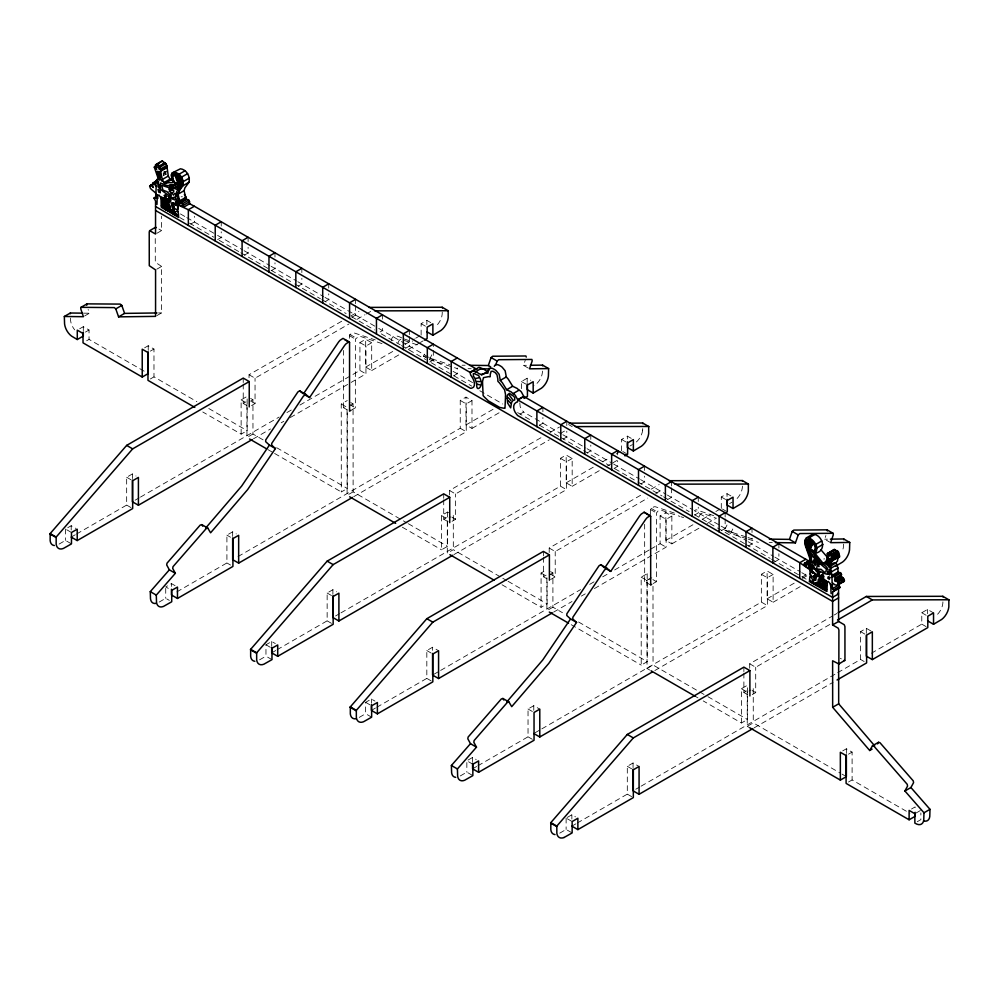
<?xml version="1.0" encoding="UTF-8"?>
<svg xmlns="http://www.w3.org/2000/svg" width="999" height="999" viewBox="0 0 999 999"><rect width="100%" height="100%" fill="white"/><g stroke="black" fill="none" stroke-linecap="round" stroke-linejoin="round"><path stroke-width="0.75" stroke-dasharray="5 3.75" d="M156.756 233.354L161.563 230.569L161.563 216.084M352.023 409.665L355.357 407.829L355.369 339.098L358.691 336.451A9.69 5.594 -60 0 1 360.015 336.376A8.754 5.057 -60 0 1 360.864 336.563L382.505 343.768M653.146 583.516L656.48 581.68L656.493 512.949L658.029 511.013L661.138 510.227L679.957 516.396M442.27 312.025L442.17 314.36A11.976 6.918 -60 0 1 434.99 326.96M642.744 428.596L642.669 430.119M742.407 486.138L742.332 487.662A11.976 6.918 -60 0 1 735.152 500.262M942.906 601.898L942.831 603.421A11.976 6.918 -60 0 1 935.651 616.008M542.469 371.091L542.382 372.615A11.601 6.693 -60 0 1 535.427 384.74L533.741 385.814M843.618 544.08L843.506 546.465A11.601 6.693 -60 0 1 841.707 552.285M824.138 558.341L824.05 559.378M163.599 175.774L163.411 173.314M528.346 368.119L523.538 365.347L525.249 360.264M830.669 542.669L824.662 539.198L825.898 535.501M349.35 338.286L349.887 334.415L354.008 332.904L375.274 339.885M650.474 514.797L650.474 509.478L653.808 506.83A9.69 5.594 -60 0 1 655.132 506.755A8.754 5.057 -60 0 1 655.968 506.943L676.398 513.736M425.874 357.542L423.464 356.156L425.886 351.173M429.632 359.315L432.48 353.434M746.69 538.648L730.606 533.478L724.587 530.007L727.01 525.024M730.606 533.478L733.603 527.285M391.221 340.821C391.933 333.629 398.476 335.876 402.672 338.461M397.939 342.894L399.25 340.272L400.836 339.348M699.063 516.745L700.374 514.123L701.96 513.199L715.284 517.632M347.153 409.79L343.544 407.717L347.315 405.457M650.674 585.039L644.667 581.568L649.475 578.746M164.161 172.515L166.571 171.129M163.099 173.202L165.509 171.816A16.971 9.79 60 0 0 166.134 172.115M163.274 174.276L165.722 172.74M163.474 175.637L165.884 174.251M190.759 224.063L194.368 221.99L194.368 216.271M156.781 269.206L161.588 266.433L161.588 312.899L156.781 315.672M84.603 315.996L89.41 313.224L88.162 309.528M217.632 239.585L221.241 237.5L221.241 231.78M79.695 328.758L83.304 326.685L89.036 329.995L89.048 339.385L145.617 372.04M85.427 332.08L89.036 329.995M86.638 340.771L89.048 339.385M244.505 255.095L248.114 253.009L248.114 247.29M271.378 270.604L274.987 268.531L274.987 262.812M144.618 347.814L148.227 345.729L153.971 349.051L153.983 376.873L196.84 401.623M150.362 351.124L153.971 349.051M298.251 286.126L301.86 284.041L301.86 278.321M150.374 378.958L153.983 376.873M325.125 301.636L328.733 299.563L328.733 293.843M249.038 377.722L249.038 374.737L342.882 320.554M350.924 315.909L358.978 311.276M351.998 317.158L355.607 315.072L355.594 305.07M249.038 374.737L255.045 378.209L348.901 324.026M356.943 319.38L364.985 314.747M366.321 313.973L371.69 310.876M241.146 434.14L241.121 399.875L247.14 396.403L247.165 430.669L241.146 434.14L202.785 411.988M243.232 384.066L243.232 403.446L249.038 400.087M250.549 401.136L252.947 399.75L252.972 434.028L263.499 440.097M76.611 533.978L126.661 505.082L126.661 477.26L132.392 473.951L136.001 476.024M299.937 405.045L359.927 370.404L359.927 342.582L365.671 339.26L371.69 342.732L371.69 370.554L365.671 367.083L365.671 339.26M251.561 405.569L255.045 403.559L255.045 378.209M380.07 331.98L382.48 330.594L382.48 324.875M359.927 342.582L365.946 346.054L371.69 342.732M67.757 527.709L71.204 525.711L76.011 528.496M421.128 335.077L421.128 323.688L426.86 320.379L432.879 323.851M59.078 544.093L65.459 540.409L71.478 543.881M71.204 537.1L75.262 534.752M135.09 500.212L139.123 497.877M140.472 497.102L279.108 417.07M286.913 412.562L292.12 409.553M365.671 367.083L394.268 350.574M404.92 344.43L414.373 338.973M415.721 338.186L419.767 335.851M252.972 434.028L246.953 437.487L246.928 403.221L241.121 399.875M405.744 348.189L409.353 346.104L409.34 336.089M253.446 438.823L270.517 428.971M281.206 422.789L283.816 421.291M290.322 417.532L349.787 383.204M351.136 382.417L365.946 373.876L365.946 346.054M371.69 370.554L398.963 354.807M408.229 349.463L419.031 343.219M420.379 342.445L423.077 340.884M347.265 412.887L347.315 488.486L341.296 491.958L341.246 404.008L347.252 400.549M350.661 405.282L353.059 403.896L353.122 491.845L407.043 522.976M429.732 362.038L433.341 359.952L433.329 344.218M453.621 375.824L457.23 373.751L457.23 368.032M176.835 591.883L226.91 562.961L226.91 535.139L232.655 531.83L236.263 533.916M238.024 556.555L460.239 428.259L460.239 400.437L465.984 397.115L471.99 400.587L471.99 428.409L465.984 424.937L465.984 397.115M460.239 400.437L466.246 403.908L471.99 400.587M175.075 585.676L171.466 583.591L165.722 586.913L169.331 588.998M521.428 388.661L521.428 381.543L527.172 378.234L530.781 380.319M159.153 602.085L165.722 598.289L169.331 600.374M465.984 424.937L494.717 408.354M353.122 491.845L347.103 495.317L347.053 407.367L341.246 404.008M353.721 496.69L466.246 431.73L466.246 403.908M471.99 428.409L500.724 411.825M520.017 414.123L523.626 412.038L561.538 433.966M539.298 425.287L542.907 423.214L542.907 417.495M449.525 494.967L449.525 490.497L543.381 436.313M550.074 432.442L559.465 427.023M449.525 490.497L455.544 493.968L549.388 439.785M560.114 433.591L565.471 430.494M563.186 439.085L566.795 437L566.795 431.281M447.49 512.075L447.515 546.341L441.496 549.812L441.471 515.534L447.49 512.075L450.974 514.085M443.718 499.812L443.718 519.205L449.525 515.846M441.471 515.534L447.277 518.893L450.886 516.808M277.098 649.725L327.148 620.841L327.148 593.019L332.892 589.697L336.501 591.783M340.971 612.862L560.427 486.151L560.427 458.329L566.171 455.02L572.177 458.491L572.177 486.313L566.171 482.842L566.171 455.02M452.06 521.328L455.544 519.318L455.544 493.968M560.427 458.329L566.433 461.8L572.177 458.491M587.175 452.934L590.784 450.849L590.784 445.129M271.965 659.64L265.959 656.168L265.959 644.78L271.703 641.47L275.312 643.556M621.615 450.824L621.615 439.448L627.36 436.126L633.366 439.597M259.565 659.852L265.959 656.168M271.703 652.846L275.749 650.511M335.589 615.971L339.623 613.636M566.171 482.842L594.755 466.333M602.709 461.75L609.465 457.842M616.208 453.946L620.267 451.61M629.919 446.041L632.467 444.555M500.187 576.748L453.321 549.7L447.302 553.159L447.277 518.893M453.933 554.582L566.433 489.622L566.433 461.8M572.177 486.313L600.774 469.805M607.367 465.996L611.413 463.661M612.774 462.874L616.82 460.539M614.048 468.456L617.657 466.371L617.657 460.651M640.921 483.966L644.53 481.88L644.53 476.161M549.2 552.509L549.2 548.039L641.708 494.63M651.098 489.21L659.14 484.565M549.2 548.039L555.219 551.51L647.714 498.101M655.769 493.456L662.462 489.585M667.794 499.475L671.403 497.402L671.403 487.387M547.102 582.042L547.115 603.846L541.096 607.317L541.071 573.039L547.09 569.58M543.394 557.355L543.394 576.748L549.2 573.389M550.486 574.313L552.897 572.927L552.922 607.192L562.474 612.712M376.773 707.28L426.823 678.383L426.823 650.561L432.567 647.24L438.573 650.711M650.674 549.138L660.102 543.706L660.102 515.884L665.846 512.562L671.852 516.033L671.852 543.856L665.846 540.384L665.846 512.562M550.561 579.545L555.219 576.86L555.219 551.51M660.102 515.884L666.108 519.343L671.852 516.033M371.64 717.182L365.634 713.711L365.634 702.334L371.378 699.013L374.975 701.098M721.29 508.366L721.29 496.99L727.035 493.681L733.041 497.152M694.667 514.997L698.276 512.912L698.276 507.192M359.24 717.394L365.634 713.711M371.378 710.389L375.424 708.054M433.916 674.288L439.298 671.178M440.646 670.404L580.569 589.61M589.685 584.353L594.892 581.343M602.709 576.835L609.34 573.001M614.647 569.942L649.325 549.912M665.846 540.384L694.43 523.876M702.372 519.293L710.476 514.61M715.883 511.488L719.942 509.153M729.582 503.583L732.142 502.11M552.922 607.192L546.903 610.664L546.878 576.398L541.071 573.039M553.608 612.125L572.015 601.498M581.368 596.091L585.277 593.843M594.393 588.573L666.108 547.165L666.108 519.343M671.852 543.856L700.449 527.347M707.042 523.538L716.495 518.081M721.54 530.506L725.149 528.434L725.149 518.419M647.19 573.713L647.24 661.65L641.221 665.122L641.171 577.172L647.19 573.713L649.512 575.049M641.171 577.172L646.977 580.531L651.785 577.759M748.413 546.028L752.022 543.943L752.022 538.224M774.088 562.237L778.895 559.452L778.895 553.733M477.959 765.734L528.034 736.812L528.034 708.99L533.778 705.681L539.785 709.153M541.833 728.858L761.363 602.11L761.363 574.288L767.107 570.966L773.114 574.437L773.114 602.26L767.107 598.788L767.107 570.966M761.363 574.288L767.369 577.759L773.114 574.437M467.994 760.102L472.589 757.454L476.198 759.527M802.16 577.06L805.768 574.974L805.768 570.679M460.277 775.936L466.845 772.14L472.852 775.611M472.589 768.83L476.61 766.508M535.114 732.729L540.484 729.632M767.107 598.788L795.841 582.205M802.422 578.396L807.791 575.299M646.977 580.531L647.027 668.481L653.046 665.009L706.605 695.928M654.845 670.541L767.369 605.581L767.369 577.759M773.114 602.26L801.847 585.676M749.7 668.269L749.7 663.798L832.816 615.809M834.153 615.034L836.837 613.486M749.7 663.798L755.706 667.27L830.781 623.913M741.445 722.989L741.42 688.711L747.439 685.252L747.464 719.517L741.445 722.989L703.221 700.923M743.88 673.114L743.88 692.494L749.7 689.148M741.42 688.711L747.227 692.07L750.836 689.984M577.272 823.026L627.31 794.13L627.31 766.308L633.054 762.999L639.073 766.47M837.699 672.664L860.589 659.452L860.589 631.63L866.333 628.321L872.339 631.78M752.222 694.63L755.706 692.619L755.706 667.27M567.27 817.419L571.865 814.772L575.474 816.845M871.328 653.259L921.777 624.125L921.777 612.749L927.522 609.427L933.541 612.899M559.74 833.154L566.121 829.457L572.14 832.929M571.865 826.148L575.923 823.813M635.751 789.26L639.785 786.937M641.133 786.151L836.363 673.438M747.227 692.07L747.252 726.335L753.271 722.864L840.708 773.351M754.108 727.871L833.091 682.28M842.744 750.873L846.353 748.788L852.097 752.11L852.11 779.932L909.914 813.298M848.488 754.183L852.097 752.11M848.501 782.017L852.11 779.932M911.513 809.015L915.121 806.93L915.134 810.951M916.058 813.024L920.866 810.251M917.257 821.715L920.866 819.63L920.866 812.924M182.392 196.741L181.144 196.778M158.504 312.937L161.588 312.899M523.538 365.347L526.361 365.309M824.662 539.198L827.484 539.16M83.666 313.162L89.41 313.224M462.062 365.209L465.147 365.247M468.069 368.681L471.166 368.718M769.193 542.532L772.289 542.569M165.459 171.816L165.509 171.816A3.059 1.761 60 0 1 165.122 171.865L164.298 171.766A4.795 2.76 60 0 0 163.948 171.84L163.948 171.84A9.253 5.332 60 0 1 163.973 171.528L166.009 171.591M166.171 173.302L165.11 173.139A21.354 12.325 60 0 0 164.286 173.177A6.131 3.534 60 0 1 164.573 172.815L165.984 172.802M166.134 174.525L164.897 174.301L166.071 174.138M423.464 356.156L449.787 364.61M429.483 359.628L457.267 368.544M724.587 530.007L746.528 537.05M747.989 537.524L752.384 538.923M748.151 539.11L758.391 542.395M681.181 516.808L683.628 517.619M404.046 338.923L412.525 341.783M404.245 340.434L418.544 345.254M713.648 515.634L696.116 509.74L694.367 510.651L719.779 525.324M421.128 323.688L425.936 326.473M521.428 381.543L526.236 384.328M621.615 439.448L627.622 442.919M721.29 496.99L727.297 500.462M921.777 612.749L927.796 616.221M622.814 451.523L626.423 453.608M722.489 509.065L726.098 511.151M921.777 624.125L927.796 627.597M568.568 424.538L572.177 426.623M180.432 213.936L185.502 216.87M186.763 217.595L216.358 234.678M217.582 235.389L242.745 249.912M244.081 250.687L269.83 265.559M271.129 266.296L296.491 280.944M297.827 281.718L323.713 296.666M324.975 297.39L377.472 327.697M378.721 328.421L428.184 356.98M429.47 357.717L451.76 370.579M453.071 371.341L474.288 383.591M562.849 434.727L585.889 448.027M587.112 448.726L612.287 463.261M613.636 464.048L639.285 478.858M640.596 479.607L666.033 494.293M667.369 495.067L692.994 509.865M721.116 526.098L746.977 541.021M748.239 541.758L773.526 556.356M774.862 557.13L800.436 571.89M801.772 572.664L808.303 576.435M180.007 217.67L184.066 220.017M189.46 223.127L213.774 237.163M219.181 240.284L239.435 251.985M240.784 252.759L293.456 283.167M294.805 283.941L320.454 298.763M321.815 299.538L346.116 313.574M351.523 316.695L374.475 329.945M381.231 333.841L400.137 344.767M401.486 345.542L425.799 359.578M431.193 362.699L471.715 386.089M479.82 390.759L502.772 404.021M517.632 412.599L532.479 421.166M539.235 425.075L559.49 436.763M560.839 437.55L609.465 465.609M614.86 468.731L636.475 481.206M637.824 481.993L662.125 496.016M663.473 496.803L689.135 511.613M694.542 514.735L716.146 527.21M717.494 527.984L744.505 543.581M745.853 544.368L770.167 558.391M771.515 559.178L806.63 579.445M349.887 334.415L355.894 337.887M651.011 508.266L657.017 511.738M349.35 335.627L355.369 339.098M650.474 509.478L656.493 512.949M860.589 631.63L866.608 635.102M158.903 229.033L161.563 230.569M359.927 370.404L365.946 373.876M460.239 428.259L466.246 431.73M560.427 486.151L566.433 489.622M660.102 543.706L666.108 547.165M761.363 602.11L767.369 605.581M860.589 659.452L864.197 661.538M161.588 266.433L155.295 262.225L155.245 235.976M840.346 658.304L841.345 658.89M350.736 402.56L353.059 403.896M349.35 404.358L355.357 407.829M652.871 579.607L656.48 581.68M250.624 398.414L252.947 399.75M550.574 571.59L552.897 572.927M251.448 401.473L255.045 403.559M451.935 517.232L455.544 519.318M550.399 574.088L555.219 576.86M752.097 690.534L755.706 692.619M243.232 403.446L246.828 405.532M443.718 519.205L448.526 521.977M543.394 576.748L547.002 578.833M743.88 692.494L747.489 694.58M208.791 408.516L247.165 430.669M276.661 447.702L347.315 488.486M408.379 523.751L447.515 546.341M502.809 578.271L506.743 580.544M508.066 581.306L547.115 603.846M578.571 622.002L647.24 661.65M707.929 696.69L747.464 719.517M842.045 774.125L844.692 775.649M268.007 449.65L273.276 452.684M274.588 453.446L341.296 491.958M402.372 527.222L441.496 549.812M502.047 584.765L541.096 607.317M571.216 624.7L641.221 665.122M647.027 668.481L649.712 670.029M695.316 696.353L697.951 697.876M747.252 726.335L749.887 727.859M126.661 477.26L132.667 480.731M226.91 535.139L230.519 537.225M327.148 593.019L333.154 596.49M426.823 650.561L432.829 654.033M528.034 708.99L534.04 712.462M627.31 766.308L633.329 769.779M126.661 505.082L132.667 508.553M226.91 562.961L230.519 565.047M327.148 620.841L333.154 624.313M426.823 678.383L432.829 681.855M528.034 736.812L534.04 740.284M627.31 794.13L633.329 797.602M66.671 529.72L71.478 532.504M265.959 644.78L271.965 648.251M365.634 702.334L371.64 705.794M472.852 764.235L466.845 760.763L466.845 772.14M567.32 818.78L572.14 821.553M70.467 318.119L70.579 320.517A11.601 6.693 60 0 0 74.675 329.845M519.78 402.909L520.204 406.818L522.427 410.527A28.484 16.434 60 0 0 523.626 412.038M644.667 581.568L644.655 524.3M343.544 407.717L343.531 350.449M846.353 748.788L846.365 753.433M778.883 543.731L778.895 548.014M753.246 688.598L753.271 722.864M752.01 528.221L752.022 532.504M725.137 512.699L725.149 516.995M698.264 497.19L698.276 501.473M671.39 481.668L671.403 485.964M652.996 586.313L653.046 665.009M644.53 466.158L644.53 470.442M617.657 450.636L617.657 454.932M590.784 435.127L590.784 439.41M566.795 421.278L566.795 425.562M542.894 407.48L542.894 411.775M453.296 515.422L453.321 549.7M409.34 330.369L409.34 334.665M382.467 314.86L382.467 319.156M355.594 299.35L355.594 303.634M328.721 283.828L328.721 288.124M301.848 268.319L301.848 272.602M274.975 252.797L274.975 257.093M248.102 237.287L248.114 241.571M221.229 221.766L221.241 226.061M148.227 345.729L148.239 350.374M83.304 326.685L83.304 330.706M927.522 609.427L927.522 613.698M866.333 628.321L866.333 635.489M743.88 667.145L743.88 671.615M727.035 493.681L727.035 496.515M633.054 762.999L633.054 767.632M627.36 436.126L627.36 438.973M571.865 814.772L571.865 819.03M566.121 818.081L566.121 829.457M543.394 551.398L543.394 555.869M533.778 705.681L533.778 710.314M527.172 378.234L527.172 382.505M472.589 757.454L472.589 761.713M443.718 493.843L443.718 498.326M432.567 647.24L432.567 650.337M426.86 320.379L426.86 324.65M371.378 699.013L371.378 703.284M332.892 589.697L332.892 594.33M271.703 641.47L271.703 645.741M243.232 378.097L243.232 382.567M232.655 531.83L232.655 536.463M171.466 583.591L171.466 586.438M165.722 588.336L165.722 598.289M132.392 473.951L132.392 478.583M71.204 525.711L71.204 529.982M65.459 529.033L65.459 540.409M642.657 430.119A11.976 6.918 -60 0 1 635.476 442.719"/><path stroke-width="1.5" d="M181.568 206.381L183.142 206.044M812.075 550.349L811.613 549.925L818.006 558.728A6.956 4.021 60 0 0 819.342 561.176L819.892 561.9A7.817 4.508 60 0 0 821.69 563.661C826.098 565.259 829.919 569.717 827.284 574.25C823.251 573.663 820.516 571.003 816.857 570.029M155.245 228.371L155.407 227.385L156.368 227.572M806.53 567.207L812.162 569.08L812.187 570.566A7.418 4.271 60 0 1 811.762 570.879L811.45 571.141A8.591 4.958 60 0 0 810.988 570.466L799.749 562.712L517.832 399.95L515.422 395.567A3.721 2.148 60 0 0 513.986 394.155L512.312 393.082A63.924 36.876 60 0 0 511.288 391.983L506.655 389.722L502.272 382.642A80.082 46.204 60 0 0 500.337 380.494L499.125 374.25L496.116 370.641A15.897 9.178 60 0 0 494.193 369.305L493.868 369.118A15.897 9.178 60 0 0 491.945 368.231L488.948 368.369L487.812 373.226A80.082 46.204 60 0 0 485.814 373.139C481.655 374.413 480.594 375.312 476.798 372.078A63.924 36.876 60 0 0 475.774 371.978L474.1 371.141A3.721 2.148 60 0 0 472.664 370.879L470.254 372.49L188.349 209.728L177.11 204.495A8.591 4.958 60 0 0 176.648 204.645L176.336 204.021A7.418 4.271 60 0 1 175.899 203.209L175.574 201.673L181.543 206.256M809.178 561.238L523.851 396.478L521.441 392.095A3.721 2.148 60 0 0 520.004 390.696L518.331 389.61A63.924 36.876 60 0 0 517.295 388.511L512.674 386.251L508.279 379.17A80.082 46.204 60 0 0 506.343 377.023L505.144 370.779L502.135 367.17A15.897 9.178 60 0 0 500.212 365.846L499.887 365.646A15.897 9.178 60 0 0 497.964 364.772L495.529 364.51L494.28 366.296M157.967 185.352L157.979 185.564A6.581 3.796 60 0 0 158.129 186.838C161.838 191.209 166.92 193.856 171.216 197.265M158.891 163.886L154.296 167.145L158.092 178.222L155.931 181.006L155.832 186.126C150.762 177.847 155.032 188.349 150.849 185.427C146.478 189.46 160.402 192.195 155.732 198.089L154.046 198.114L155.557 201.024L155.544 234.041L149.9 230.794L149.226 231.843L149.276 265.684L155.569 269.905L155.569 316.371L118.581 316.858L115.784 308.891L114.348 307.605L81.044 307.33L80.732 308.741L83.392 316.695L64.336 316.483L64.573 323.976A11.601 6.693 60 0 0 71.528 336.101L77.285 339.535L83.304 336.064L83.304 332.043M442.37 307.967L442.182 307.255L368.781 307.392M374.8 310.864L448.189 310.726L448.176 317.832A11.976 6.918 -60 0 1 440.996 330.432L432.879 335.227L426.86 331.755M642.856 423.713L642.669 423.002L569.28 423.151M575.287 426.623L648.676 426.473L648.676 433.591A11.976 6.918 -60 0 1 641.495 446.191L633.366 450.986L627.36 447.515L627.36 441.82M742.532 481.268L742.344 480.556L668.943 480.694M674.962 484.165L748.351 484.028L748.351 491.133A11.976 6.918 -60 0 1 741.171 503.733L733.041 508.528L727.035 505.057L727.035 499.363M836.987 557.842C827.609 560.988 831.18 569.73 832.242 576.648L839.809 572.514L841.52 574.525L841.096 576.023L835.077 579.495L837.587 582.03L838.486 584.053L837.936 585.089L835.064 584.927L832.529 583.029L832.367 588.736L834.053 590.709L832.642 591.87L832.592 624.924L838.236 628.196L838.91 630.032L838.86 663.96L832.617 660.789L832.666 707.292L869.692 750.499L872.09 749.113M832.642 591.87L839.747 587.849L838.411 584.028M943.019 597.015L942.831 596.303L866.333 596.453L838.173 612.712M837.487 620.042L872.339 599.924L948.85 599.775L948.838 606.88A11.976 6.918 -60 0 1 941.657 619.48L933.541 624.275L927.522 620.816M176.036 204.52A3.147 1.823 60 0 1 176.024 204.87L173.614 202.785A1.798 1.036 60 0 0 172.914 203.222L173.963 207.367A6.231 3.596 60 0 1 174.163 208.679L174.151 209.503A5.757 3.322 60 0 0 174.151 210.352L174.488 211.576A10.152 5.857 60 0 0 174.75 212.038L176.998 211.176A13.324 7.68 60 0 1 177.785 211.588M837.936 585.089L844.355 581.143L843.606 578.558L841.096 576.023M832.866 576.71L834.914 576.411L835.077 579.495M161.201 206.868L161.014 197.814L158.941 194.992L157.904 195.305L157.642 198.302M542.644 365.884L542.607 365.122L530.407 365.259M843.768 539.735L843.73 538.973L830.406 539.135M189.011 182.23L183.004 185.702L178.858 191.346L178.059 194.156L179.982 202.385L182.755 203.609L183.729 207.118L189.798 203.646L188.774 200.137L185.989 198.913L184.078 190.684L184.877 187.874L189.011 182.23C190.434 176.511 186.526 169.493 180.432 168.794L172.265 172.877L171.116 175.05C174.213 187.1 173.002 180.644 165.996 183.379L164.036 182.592L162.275 179.52L159.902 167.108L156.593 164.41L155.282 165.971M172.015 179.907L170.042 179.133L168.294 176.049L166.796 165.447L165.247 162.949L161.788 161.039L155.394 164.872M178.434 204.795L178.159 206.631A29.183 16.833 60 0 0 177.922 207.355L177.897 207.48A15.734 9.078 60 0 1 178.072 208.741L177.785 210.964A51.261 29.57 60 0 1 178.134 212.487L178.272 213.137A8.154 4.708 60 0 1 178.484 214.773L178.509 215.397A53.147 30.657 60 0 1 178.546 216.808L178.546 216.808A12.338 7.118 60 0 1 178.047 216.646L161.501 207.417M811.463 542.045L810.526 543.131M813.261 572.09L813.136 573.214A4.745 2.735 60 0 1 812.799 573.064L812.062 572.09A3.147 1.823 60 0 1 812.05 571.715M838.885 573.239L838.261 573.189C837.674 568.256 837.786 557.092 829.982 566.133M822.452 589.073L823.001 588.224A1.711 0.987 60 0 1 823.401 588.324L823.501 588.374A10.04 5.794 60 0 0 823.775 588.561L824.65 589.472M170.692 187.125C170.804 188.299 176.973 191.221 171.89 193.032L173.601 195.18C175.974 189.298 177.947 199.738 175.637 195.529C178.147 196.953 175.15 196.678 172.54 197.814A8.142 4.695 60 0 1 171.728 197.54L172.128 198.052A10.652 6.144 60 0 0 174.226 199.763L179.658 200.886A2.86 1.648 60 0 0 179.658 200.262C178.184 195.941 177.41 201.436 174.488 197.602M170.13 190.272L169.156 191.533L170.667 191.658L171.241 195.742L166.983 191.683L162.887 190.072L161.738 185.327L168.556 187.562L171.029 185.727L175.275 187.487L175.724 186.051M183.004 185.702C184.415 179.982 180.507 172.964 174.413 172.253L172.265 172.877M815.122 573.676C815.933 577.946 814.597 583.828 809.877 580.332M156.693 168.968L156.556 169.543A1.424 0.824 60 0 1 155.682 168.282C157.542 164.223 160.165 170.841 159.428 169.293M177.635 176.935L177.585 176.835A1.748 1.011 60 0 1 177.435 176.386C178.022 173.102 181.893 179.595 181.319 180.782A13.511 7.792 60 0 1 181.531 184.328L176.686 191.708L176.536 195.192M832.179 560.614L839.472 557.005L838.298 551.61L834.177 549.45L827.284 553.721C826.935 556.83 827.284 563.673 823.101 563.324L814.959 553.296C819.792 548.151 814.385 540.147 808.953 537.862L806.443 537.837L804.732 540.334L805.069 544.842L810.014 559.003L808.004 563.174L808.104 565.022L805.331 563.049L804.395 563.448L804.357 565.434M833.178 551.623L834.177 549.45M526.261 357.08L525.886 355.981L492.707 356.231L491.108 357.567L488.311 365.522L469.78 365.297M827.384 530.931L827.01 529.832L793.83 530.082L792.232 531.418L789.435 539.373L769.355 539.135M811.812 543.631L810.676 544.093M812.637 551.785L819.093 562.862L826.335 569.03L825.986 571.952L824.237 572.065L821.091 569.33L817.407 569.093L816.72 568.044L817.407 564.872L818.93 566.683L817.944 564.285M829.932 577.522L829.37 579.208A4.845 2.797 60 0 1 829.033 579.183A4.096 2.36 60 0 0 828.758 578.696L827.796 578.221A9.59 5.532 60 0 1 827.934 577.797C828.333 575.936 828.233 577.072 829.732 577.235M158.966 177.76C159.84 176.648 161.913 179.108 158.816 177.822M178.222 215.659L173.601 211.413L172.977 202.934M806.543 567.095L804.994 565.072M823.7 580.506L822.964 579.657M163.873 200.549L164.997 200.624M806.443 537.837L812.462 534.378L814.972 534.39C823.738 537.4 826.348 551.598 814.959 553.296M810.251 561.201L810.401 559.977L804.395 563.448M812.924 542.882L811.388 543.106M831.368 558.491L830.956 557.991L831.505 559.215A1.424 0.824 60 0 0 832.379 558.978L830.906 555.719L828.658 554.682L829.108 556.343L828.633 555.656M175.137 174.65L175.799 177.198A1.823 1.049 60 0 0 176.124 177.51M818.668 573.214L820.017 572.415A3.459 1.998 60 0 1 819.617 572.352A1.798 1.036 60 0 1 819.292 572.202L817.644 572.102L817.394 572.889A3.484 2.01 60 0 0 817.382 573.538L817.519 575.574L819.555 576.635A2.46 1.424 60 0 0 819.804 575.998C817.382 571.316 818.506 577.434 818.618 575.187M158.978 185.552L158.604 186.95A7.468 4.308 60 0 0 158.779 187.587M820.167 587.25L820.529 586.85A2.235 1.286 60 0 1 821.028 586.875L822.327 588.274M169.48 200.399C169.281 202.71 171.179 198.339 168.294 199.85A2.46 1.424 60 0 0 168.544 200.774C172.627 205.594 170.067 195.117 167.495 199.563A1.936 1.111 60 0 0 167.67 200.674L168.856 202.223M351.074 410.252L349.55 411.188L349.55 342.457L349.013 341.858L346.216 343.656A9.69 5.594 -60 0 0 344.892 345.105A8.754 5.057 -60 0 0 344.056 346.266L309.578 397.552L305.657 394.305L303.359 396.216L271.753 443.381L271.666 445.117L275.437 448.563L247.652 489.572L210.589 532.804L207.792 528.084L201.773 524.612L200.175 525.124L167.008 563.186L166.696 564.947L169.355 569.83L150.275 591.633L150.499 598.863A11.601 6.693 -60 0 0 155.969 603.408M207.792 528.084L206.194 528.596L173.014 566.658L172.702 568.419L175.362 573.301L156.294 595.104L156.518 602.335A11.601 6.693 -60 0 0 163.474 606.43L171.728 601.76L171.728 590.384L177.472 587.062L177.472 598.451L171.466 594.979L171.466 589.285M651.673 584.427L650.674 585.039L650.674 516.308L650.137 515.709L647.34 517.507A9.69 5.594 -60 0 0 646.016 518.956A8.754 5.057 -60 0 0 645.179 520.117L610.701 571.403L606.78 568.156L604.482 570.067L572.877 617.232L572.789 618.968L576.56 622.414L548.776 663.423L511.713 706.655L508.916 701.935L502.897 698.463L501.298 698.975L468.119 737.037L467.819 738.798L470.479 743.681L451.398 765.484L451.623 772.714A11.601 6.693 -60 0 0 455.719 777.334M508.916 701.935L507.317 702.447L474.138 740.509L473.826 742.269L476.486 747.152L457.417 768.955L457.642 776.186A11.601 6.693 -60 0 0 464.597 780.281L472.852 775.611L472.852 764.235L478.596 760.913L478.596 772.302L472.589 768.83L472.589 763.136M819.242 585.751L815.671 583.978A14.785 8.529 60 0 0 814.747 583.541L813.161 582.255A6.506 3.746 60 0 1 812.662 581.53L812.662 581.53M830.681 584.278L832.242 585.327M830.681 585.239L832.242 586.276M808.878 549.413L809.078 549.075A1.848 1.061 60 0 1 809.515 548.926L810.139 549.4A1.773 1.024 60 0 1 810.401 549.85M166.496 196.416L165.747 197.49A11.526 6.643 60 0 1 165.372 197.19L164.173 195.367L164.997 196.266A4.908 2.835 60 0 1 165.022 195.429L165.172 194.942A1.274 0.737 60 0 1 165.484 194.743L166.309 196.241M827.584 573.838L829.944 574.712A6.581 3.796 60 0 0 830.107 573.613L830.107 573.414M828.159 552.922L832.279 555.082L833.765 559.428L832.754 560.726M809.215 541.87L809.24 541.795A1.748 1.011 60 0 0 809.277 541.421L808.141 539.747L806.742 541.858A13.511 7.792 60 0 0 806.53 545.167L811.388 558.141L811.538 561.8M810.414 543.294L810.439 543.219A1.748 1.011 60 0 0 810.476 542.844L809.789 541.47A2.035 1.174 60 0 0 809.34 541.158M82.542 313.149L70.355 313.012L70.33 313.773M810.639 568.818L809.34 567.569A4.321 2.485 60 0 1 808.865 566.683L808.703 566.171A17.507 10.102 60 0 1 808.678 565.621L808.715 564.91A2.098 1.211 60 0 1 808.965 564.535L811.475 567.894L810.751 568.806M495.666 365.159L497.127 361.039L498.726 359.702L531.905 359.453L532.205 360.864L529.545 368.818L548.626 368.594L548.401 376.086A11.601 6.693 -60 0 1 541.446 388.211L533.179 393.082L527.172 389.61L527.172 383.928M775.374 542.607L795.441 542.844L798.251 534.89L799.849 533.553L833.029 533.304L833.328 534.715L830.669 542.669L849.749 542.445L849.525 549.937A11.601 6.693 -60 0 1 842.569 562.062L835.614 566.171M177.46 178.659L177.485 178.584A1.748 1.011 60 0 1 177.647 178.334L178.696 178.596A2.035 1.174 60 0 1 179.083 179.083M178.746 178.434L178.771 178.359A1.748 1.011 60 0 1 178.946 178.109L179.995 178.371A2.035 1.174 60 0 1 180.382 178.858M164.398 199.862L165.122 199.85M167.944 210.926L167.957 210.901A2.048 1.186 60 0 1 168.119 210.639L168.893 210.614A3.284 1.898 60 0 1 169.543 211.089L171.503 212.725M816.608 585.164L818.556 585.789A3.284 1.898 60 0 1 819.217 586.076L819.992 587A2.048 1.186 60 0 1 820.154 587.437L820.167 587.474M827.359 582.504C824.512 586.188 819.854 581.967 816.22 582.442M164.073 201.373L165.31 201.386M828.758 566.62C832.03 569.855 823.476 560.914 826.235 564.46M818.618 585.626L819.068 585.402A2.323 1.336 60 0 1 819.467 585.501L820.816 586.675M160.502 188.699L160.315 182.979L166.383 185.327A7.817 4.508 60 0 0 168.182 185.639L168.731 185.552A6.956 4.021 60 0 0 170.055 184.628C181.83 186.451 166.009 175.824 174.638 173.327A11.476 6.618 60 0 1 177.347 174.038C187.362 179.545 179.508 188.636 177.223 195.267A5.882 3.397 60 0 0 177.872 197.477L177.972 197.702M811.712 571.341L814.472 572.777A1.798 1.036 60 0 1 815.172 574.025L814.135 576.96A6.231 3.596 60 0 0 813.923 578.046L813.948 578.896A5.757 3.322 60 0 1 813.948 579.732L813.611 580.581A10.152 5.857 60 0 1 813.348 580.719L811.101 577.26A13.324 7.68 60 0 0 810.314 576.773M481.431 375.149L487.512 371.553A11.751 6.781 60 0 1 488.136 370.679L488.873 370.055M806.855 546.715L807.105 546.49A1.523 0.874 60 0 1 807.592 546.503L808.353 547.265A3.634 2.098 60 0 1 808.715 547.852L809.477 548.351A1.324 0.762 60 0 1 809.727 548.751L809.777 548.863M54.371 545.529A11.976 6.918 -60 0 1 50.162 540.684L50.15 533.591L126.661 445.392L243.232 378.097L249.238 381.568L249.238 406.918M71.204 537.1L77.223 540.571L77.223 529.183L71.478 532.504L71.478 543.881L63.349 548.463A11.976 6.918 -60 0 1 56.169 544.155L56.169 537.062L132.667 448.863L249.238 381.568M254.857 661.276A11.976 6.918 -60 0 1 250.662 656.443L250.649 649.338L327.148 561.151L443.718 493.843L449.725 497.315L449.725 522.664M271.703 647.152L271.703 652.846L277.71 656.318L277.71 644.942L271.965 648.251L271.965 659.64L263.848 664.223A11.976 6.918 -60 0 1 256.668 659.914L256.656 652.809L333.154 564.622L449.725 497.315M355.956 718.756A11.976 6.918 -60 0 1 350.324 713.985L350.324 706.88L426.823 618.693L543.394 551.398L549.4 554.87L549.4 580.219M371.378 704.707L371.378 710.389L377.385 713.86L377.385 702.484L371.64 705.794L371.64 717.182L363.524 721.765A11.976 6.918 -60 0 1 356.343 717.457L356.331 710.351L432.829 622.165L549.4 554.87M555.019 834.577A11.976 6.918 -60 0 1 550.824 829.744L550.811 822.639L627.31 734.452L743.88 667.145L749.899 670.616L749.899 695.966M564.01 837.512A11.976 6.918 -60 0 1 556.83 833.203L556.818 826.111L633.329 737.924L749.899 670.616M169.443 208.104C172.977 206.031 165.384 202.71 168.706 206.918A1.261 0.724 60 0 0 169.655 206.593L168.519 205.369L169.068 205.944M915.134 812.299L915.134 816.32L909.115 819.792L909.115 810.401L914.847 813.71L914.859 823.101L916.807 824.125A11.601 6.693 60 0 0 923.75 820.029L923.975 812.786L904.907 790.983L907.554 786.101L907.254 784.34L873.913 746.141L872.489 745.766L869.692 750.499M904.907 790.983L910.913 787.524L913.573 782.642L913.261 780.868L879.932 742.669L878.508 742.307L872.489 745.766M156.031 196.728L156.968 197.015A2.41 1.399 60 0 1 157.155 197.465M877.559 743.893L878.508 742.307M185.327 199.575L185.389 199.363A17.507 10.102 60 0 0 185.427 198.838L185.377 198.089M181.681 203.309L182.979 205.981M171.416 187.3L176.985 189.41L177.859 188.124M817.332 562.4L817.419 560.976L818.343 560.826C816.658 563.386 822.002 566.208 818.156 563.823M305.657 394.305L299.65 390.834L297.902 391.933L265.734 439.91L265.647 441.645L269.418 445.092L241.633 486.101L205.582 528.159M606.78 568.156L600.774 564.685L599.025 565.784L566.858 613.761L566.77 615.496L570.541 618.943L542.757 659.952L506.705 702.022M822.789 583.191L823.601 583.291A2.622 1.511 60 0 1 824 583.716M177.585 188.536C176.711 185.315 176.049 189.123 175.712 186.164M822.676 579.52L821.952 578.334M155.856 194.805L156.568 194.468L157.417 195.567M155.856 195.767L156.568 195.417L157.417 196.528M838.71 664.098L844.954 660.239L844.929 626.56L844.255 624.737L838.611 621.465L838.561 588.411M471.64 371.853L478.683 367.407A3.721 2.148 60 0 1 480.119 367.669L481.78 368.506A63.924 36.876 60 0 1 482.817 368.606L487.437 371.678M176.661 180.644L177.847 180.632A7.305 4.208 60 0 1 178.097 180.944L178.421 181.406M157.705 181.718L157.83 183.654L160.09 186.239M178.222 180.682L179.795 181.331M817.931 572.002L818.169 571.64A3.209 1.848 60 0 1 818.169 571.328M170.879 197.665L170.629 198.314M161.826 199.713L163.112 200.449M162.1 204.271L163.099 203.996A43.232 24.938 60 0 1 164.448 205.869L173.339 213.199M814.06 576.972L813.461 576.148L814.197 575.436L814.647 576.036M177.66 184.54A1.773 1.024 60 0 1 177.922 184.39L178.334 184.216A1.324 0.762 60 0 1 178.584 184.103L179.42 184.565A2.298 1.324 60 0 1 179.895 185.14L179.957 185.24M809.24 552.11L810.576 552.272A2.348 1.349 60 0 1 810.963 552.759M810.102 562.649L810.201 562.549A5.882 3.397 60 0 0 810.851 561.088C812.112 555.819 798.039 537.225 810.701 539.71A11.476 6.618 60 0 1 813.423 542.132C815.808 544.255 817.869 551.56 813.149 551.585M836.001 562.662L837.437 561.076L838.099 557.28L839.472 557.005M175.986 183.104L176.486 183.754L174.912 183.179M162.625 206.668L163.274 206.481A2.872 1.661 60 0 1 164.148 206.843L164.548 207.23M176.598 183.292L176.648 183.242A1.948 1.124 60 0 1 176.96 183.092L178.534 183.878M156.968 312.962L124.6 313.386L121.791 305.419L120.192 304.096L87.05 303.871L86.751 305.269M179.545 179.271L179.608 179.221A1.948 1.124 60 0 1 179.87 179.083L180.956 179.932A1.736 0.999 60 0 1 181.081 180.295M810.414 542.27L810.464 542.22A1.748 1.011 60 0 0 810.626 541.957L809.864 540.109L808.316 539.835M806.668 544.418L808.303 545.329A4.87 2.81 60 0 1 808.803 545.953L810.301 547.165A4.87 2.81 60 0 1 810.801 547.802L810.913 547.964M806.63 545.204L808.266 546.103A4.87 2.81 60 0 1 808.753 546.728L809.39 547.452A4.87 2.81 60 0 1 809.889 548.076L810.002 548.239M807.592 544.655L809.227 545.554A4.87 2.81 60 0 1 809.727 546.191L809.839 546.353M807.754 546.553L808.928 546.977M178.696 179.483L178.746 179.433A1.748 1.011 60 0 1 179.008 179.308L180.095 180.007A2.035 1.174 60 0 1 180.382 180.569M821.39 577.21L822.339 577.372A3.609 2.085 60 0 1 822.614 577.909L823.039 577.959A1.511 0.874 60 0 1 823.363 578.246L823.488 578.396A7.73 4.458 60 0 1 824 579.02M176.249 177.535L176.224 178.721M177.822 201.086L178.022 202.897L179.383 202.822A17.507 10.102 60 0 0 179.408 202.31L179.37 201.561A2.098 1.211 60 0 0 179.121 200.899L176.611 201.361L177.335 203.109M179.92 181.668L181.356 182.08M170.105 190.372C166.908 187.675 170.817 190.347 169.73 186.351L170.742 189.098M827.984 571.853L830.256 571.878L830.369 570.079M844.729 660.639L843.943 660.389M817.382 573.538L819.118 573.788L820.604 576.635A1.936 1.111 60 0 1 820.429 577.534L819.23 577.709M824.225 582.654L825.311 583.404A2.597 1.498 60 0 1 825.411 583.828M809.64 545.829L809.964 545.741A7.305 4.208 60 0 1 810.214 545.729L811.4 547.102M841.458 577.934L840.921 576.835L841.345 577.934M156.593 164.41L162.612 160.951M154.296 167.145L156.706 165.759M158.916 166.371L164.922 162.899M159.241 166.408L165.247 162.949M159.902 167.108L165.921 163.636M160.777 168.918L166.796 165.447M160.901 170.429L166.92 166.97M160.489 171.378L166.508 167.907M155.931 181.006L158.329 179.62M153.159 182.805L156.768 180.719M152.585 183.716L157.392 180.944M150.499 185.339L153.097 183.966M149.725 185.964L153.334 183.878M149.6 186.326L152.01 184.94M154.296 183.679L156.693 182.293M162.275 179.52L168.294 176.049M164.036 182.592L170.042 179.133M179.096 174.213L185.115 170.742M164.972 183.354L170.979 179.882M181.606 177.098L187.625 173.639M154.42 197.765L156.831 196.378M154.046 198.114L156.456 196.728M183.317 181.568L189.335 178.097M178.059 194.156L184.078 190.684M180.082 200.649L186.089 197.178M179.982 202.385L185.989 198.913M181.606 201.673L184.178 200.187M180.407 202.947L186.426 199.488M182.755 203.609L188.774 200.137M183.691 205.095L189.71 201.623M149.5 230.781L155.507 227.31M476.448 369.081L194.355 206.256L188.349 209.728L188.349 225.449M221.229 221.766L215.222 225.237L215.222 240.971M64.336 316.483L70.355 313.012M80.894 307.392L86.913 303.921M115.784 308.891L121.791 305.419M248.102 237.287L242.095 240.759L242.095 256.481M118.581 316.858L124.6 313.386M274.975 252.797L268.968 256.268L268.968 272.003M301.848 268.319L295.829 271.778L295.841 287.512M77.285 339.535L77.285 330.157L83.029 333.466L83.029 342.857L142.233 377.035L148.252 373.564L148.239 351.91M328.721 283.828L322.702 287.3L322.714 303.022M355.594 299.35L349.575 302.809L349.588 318.544M382.467 314.86L376.448 318.331L376.461 334.053M409.34 330.369L403.321 333.841L403.334 349.575M77.223 540.571L132.667 508.553L132.667 480.731L138.411 477.41L138.411 505.232L132.392 501.773L132.392 480.132M138.411 505.232L252.173 439.56M424.438 340.11L427.135 338.549L427.135 327.16L432.879 323.851L432.879 335.227M433.329 344.218L427.31 347.689L427.322 363.424M457.23 358.017L451.211 361.488L451.223 377.222M476.073 368.906L470.054 372.365L470.679 375.012A22.165 12.787 60 0 1 472.127 377.197C474.038 379.97 476.498 387.175 471.69 388.174A28.484 16.434 60 0 1 470.492 388.299L155.557 206.518M475.187 371.94L481.206 368.469M500.262 380.407L506.281 376.948M506.655 389.722L512.674 386.251M512.899 393.706L518.906 390.234M517.657 399.812L523.663 396.341M177.472 598.451L232.917 566.433L232.917 538.611L238.661 535.302L238.661 563.124L232.655 559.652L232.655 538.011M238.661 563.124L352.46 497.427M524.75 397.952L527.435 396.403L527.435 385.015L533.179 381.705L533.179 393.082M542.894 407.48L536.875 410.951L536.888 426.673M566.795 421.278L560.776 424.75L560.789 440.472M590.784 435.127L584.765 438.598L584.777 454.32M617.657 450.636L611.638 454.108L611.65 469.842M277.71 656.318L333.154 624.313L333.154 596.49L338.898 593.169L338.898 620.991L332.892 617.519L332.892 595.879M338.898 620.991L452.672 555.307M624.924 455.856L627.622 454.295L627.622 442.919L633.366 439.597L633.366 450.986M644.53 466.158L638.511 469.63L638.523 485.352M671.39 481.668L665.384 485.139L665.396 500.861M698.264 497.19L692.257 500.649L692.27 516.383M725.137 512.699L719.13 516.171L719.13 531.893M377.385 713.86L432.829 681.855L432.829 654.033L438.573 650.711L438.573 678.533L432.567 675.062L432.567 653.421M438.573 678.533L552.347 612.849M724.6 513.399L727.297 511.838L727.297 500.462L733.041 497.152L733.041 508.528M752.01 528.221L746.003 531.68L746.003 547.415M778.883 543.731L772.876 547.202L772.876 562.924M808.953 537.862L814.972 534.39M815.783 544.418L821.802 540.946M816.945 547.902L822.951 544.443M805.756 559.24L799.749 562.712L799.749 578.446M805.331 563.049L810.139 560.277M827.284 553.721L833.303 550.262M828.82 552.996L834.839 549.525M829.145 553.321L835.164 549.85M831.468 554.045L837.474 550.586M832.279 555.082L838.298 551.61M832.654 555.881L838.673 552.41M832.779 557.117L838.785 553.646M823.101 563.324L826.71 561.238M833.341 558.104L839.36 554.632M824.038 563.648L826.448 562.262M833.765 559.428L839.784 555.968M830.119 566.308L836.126 562.837M830.594 568.406L836.613 564.947M478.596 772.302L534.04 740.284L534.04 712.462L539.785 709.153L539.785 736.975L533.778 733.503M539.785 736.975L652.31 672.002M832.155 571.416L838.161 567.944M831.855 575.511L837.874 572.04M832.242 576.648L838.261 573.189M833.79 575.986L839.809 572.514M834.914 576.411L840.933 572.939M835.501 577.996L841.52 574.525M835.064 579.807L841.083 576.348M835.863 579.944L838.273 578.558M835.439 580.344L841.445 576.873M835.514 580.819L834.689 580.519L835.439 581.406L841.52 577.347M837.287 581.755L843.418 578.359L837.399 581.83M837.587 582.03L843.606 578.558M838.361 583.541L844.38 580.082M838.486 584.053L844.505 580.581M832.367 588.736L838.386 585.264M833.678 589.922L839.684 586.45M834.053 590.709L840.072 587.25M838.573 597.889L832.554 601.361L155.557 210.489M832.592 624.924L838.611 621.465M571.865 826.148L577.872 829.62L633.329 797.602L633.329 769.779L639.073 766.47L639.073 794.292L633.054 790.821L633.054 769.18M639.073 794.292L752.834 728.608M837.062 679.982L866.608 662.924L866.608 635.102L872.339 631.78L872.339 659.602L866.333 656.143L866.333 635.489M872.339 659.602L927.796 627.597L927.796 616.221L933.541 612.899L933.541 624.275M832.666 707.292L838.685 703.82L838.636 663.523M749.887 727.859L840.359 780.094L846.378 776.623L846.365 754.969M923.975 812.786L929.994 809.327L910.913 787.524M163.461 207.742L164.335 207.829A10.04 5.794 60 0 0 164.61 207.967L164.71 208.029A1.711 0.987 60 0 1 165.11 208.391L165.659 209.877M167.283 209.365L168.631 209.74A2.323 1.336 60 0 1 169.031 210.115L169.493 210.864M564.01 837.524L572.14 832.929L572.14 821.553L577.872 818.243L577.872 829.62M165.784 209.216L167.07 209.315A2.235 1.286 60 0 1 167.582 209.877L167.944 210.702M164.335 207.255L165.484 207.08M178.172 183.366L178.059 183.391A4.87 2.81 60 0 1 178.671 183.304L179.308 183.317A4.87 2.81 60 0 1 179.808 183.267L181.431 184.253M175.449 213.636L175.487 213.611A6.506 3.746 60 0 1 174.95 213.786L173.351 213.237A14.785 8.529 60 0 0 172.427 212.6L168.868 210.265M171.029 185.727L174.463 185.202L175.424 183.891M349.013 341.858L343.007 338.386L340.209 340.184A9.69 5.594 -60 0 0 338.886 341.633A8.754 5.057 -60 0 0 338.037 342.794L303.396 393.956M650.137 515.709L644.13 512.237L641.333 514.035A9.69 5.594 -60 0 0 640.009 515.484A8.754 5.057 -60 0 0 639.16 516.645L604.682 567.944L604.095 567.457M808.104 547.902L808.166 547.877A2.298 1.324 60 0 1 808.641 547.839L808.715 547.852M176.323 179.146L178.072 180.357A3.159 1.823 60 0 1 178.222 180.969M173.764 206.693L174.038 207.455M159.865 172.153A10.952 6.319 60 0 0 159.153 171.741L157.53 171.378A5.07 2.922 60 0 0 157.055 171.616L160.09 172.303M829.932 571.903L829.894 570.529A2.51 1.449 60 0 0 829.757 570.029L829.607 569.555A3.596 2.073 60 0 1 829.507 568.98M166.046 200.387L165.572 200.874A2.585 1.486 60 0 0 165.484 201.436L166.146 203.047A10.539 6.081 60 0 0 166.558 203.746L166.608 203.808A2.385 1.374 60 0 0 167.033 204.258L167.944 204.807M179.358 180.769L179.433 180.744A2.972 1.711 60 0 1 179.795 180.707L180.482 180.994A11.751 6.781 60 0 1 180.919 181.319L181.019 181.406M178.222 181.693L178.334 181.656A4.87 2.81 60 0 1 178.833 181.606L181.393 183.416M177.148 182.068L177.26 182.03A4.87 2.81 60 0 1 177.76 181.98L179.395 182.967M179.146 182.517L179.258 182.48A4.87 2.81 60 0 1 179.758 182.43L180.469 182.592M813.935 544.467L813.223 544.405A2.198 1.274 60 0 1 812.761 544.118M808.129 549.75L808.166 549.737A3.222 1.861 60 0 1 808.94 549.8L809.877 550.699A3.634 2.098 60 0 1 810.201 551.286M823.563 587.687L823.95 587.774A2.872 1.661 60 0 1 824.824 588.423L825.486 589.373M824.974 582.579L826.273 583.329M475.586 378.509L478.733 377.822M814.759 583.528L823.663 586.463A43.232 24.938 60 0 1 824.974 586.113L826.273 585.963L816.22 583.154A23.539 13.586 60 0 1 815.409 583.029L815.334 583.016M820.641 576.348L821.415 576.635A1.286 0.737 60 0 1 821.653 576.923M821.553 586.987L822.402 587.125A1.636 0.937 60 0 1 823.051 587.549L823.238 587.749A2.535 1.461 60 0 1 823.676 588.374L823.7 588.411M173.451 205.844L174.226 206.531M811.9 545.691L811.812 544.467M179.945 187.075L179.895 187.013A3.222 1.861 60 0 0 179.133 186.189L178.197 186.001A3.634 2.098 60 0 0 177.859 186.214M808.266 544.18L809.839 545.342M822.976 582.33L823.538 582.355A1.374 0.787 60 0 1 824.175 582.829A1.586 0.912 60 0 1 824.487 583.291M823.089 580.581L824.225 581.805M809.527 550.224L809.627 550.212A4.683 2.697 60 0 1 810.002 550.162L811.438 551.123A3.322 1.911 60 0 1 811.737 551.685M158.354 189.61L160.09 190.772L160.152 192.245A9.59 5.532 60 0 1 160.29 192.77L159.44 192.158A4.096 2.36 60 0 0 159.066 192.37A4.845 2.797 60 0 1 158.716 192.02L158.154 189.673M843.943 581.618L842.482 581.493M816.658 559.827L811.076 555.506L810.214 553.209M824.287 579.67L825.474 580.481A4.421 2.547 60 0 1 825.661 580.956M825.586 580.407L826.76 581.231A4.421 2.547 60 0 1 826.947 581.705M824.038 581.006L825.211 581.83A4.421 2.547 60 0 1 825.399 582.305M825.586 581.443L826.76 582.267A4.421 2.547 60 0 1 826.947 582.742M828.134 558.853L830.631 561.475A30.045 17.333 60 0 1 829.832 560.526L827.996 558.716M474.25 368.756L477.335 368.793M480.419 368.831L489.685 368.943M806.705 543.131L808.141 544.38M476.973 381.468L479.82 381.581M810.776 541.758L810.863 541.77A2.647 1.523 60 0 0 811.163 541.745L811.388 541.495A1.723 0.999 60 0 0 811.375 541.108M167.969 203.247C168.669 201.161 166.783 204.395 168.956 203.646A1.611 0.937 60 0 0 169.006 203.022C167.72 199.388 165.085 203.297 168.394 204.445A4.545 2.622 60 0 0 169.068 204.72L169.181 204.745M179.258 185.352L179.957 185.689A2.56 1.474 60 0 1 180.407 186.151M189.385 203.609L194.355 206.256M820.816 577.335L821.802 578.271A5.994 3.459 60 0 1 821.79 578.833M810.476 553.933C813.036 552.285 811.338 556.967 817.045 558.703M181.206 185.502L180.956 184.977A1.523 0.874 60 0 0 180.469 184.44L179.708 184.328A3.634 2.098 60 0 0 179.358 184.49M476.76 384.103C475.986 393.668 483.591 385.689 480.831 380.582A27.173 15.672 60 0 0 480.269 378.708L478.658 375.537L475.749 374.325A5.295 3.059 60 0 0 475.024 373.776L473.339 373.601L473.451 376.273A9.49 5.482 60 0 1 475.024 378.496L476.76 384.103L479.92 384.865M808.478 543.581L809.764 544.33A4.408 2.535 60 0 1 810.064 544.78M809.327 581.43L818.169 586.176M175.449 205.095L175.287 205.007A4.745 2.735 60 0 1 174.962 204.758L174.837 203.496M828.196 558.016L831.006 560.714A5.07 2.922 60 0 0 830.531 559.927L828.908 558.416A10.952 6.319 60 0 0 828.196 558.016L827.971 557.904M820.616 577.772L821.565 579.095A5.832 3.359 60 0 1 821.403 579.32M809.527 548.164L811.101 549.213A1.948 1.124 60 0 1 811.413 549.712L811.475 549.837M807.042 542.844L807.142 542.869A11.751 6.781 60 0 1 807.567 543.031L808.266 543.543A2.972 1.711 60 0 1 808.616 543.993L808.703 544.118M825.511 588.448L825.224 588.374A3.984 2.298 60 0 0 824.837 588.361L824.175 587.287A3.621 2.085 60 0 0 823.713 586.962A4.046 2.335 60 0 0 823.213 586.713M176.386 204.545L175.474 203.946M172.365 204.708L171.616 204.233A1.673 0.962 60 0 1 171.191 203.534L171.816 202.822A4.908 2.835 60 0 1 172.502 203.297L172.627 203.384M810.027 540.272C813.086 541.533 817.332 547.777 813.885 550.973A2.16 1.249 60 0 1 813.486 550.998L813.024 550.811A8.554 4.933 60 0 1 812.337 550.337M818.668 582.929L818.131 579.757L821.066 581.868A2.385 1.374 60 0 0 821.49 581.905L821.54 581.893A10.539 6.081 60 0 0 821.952 581.68L822.614 580.819A2.585 1.486 60 0 0 822.514 580.157L822.052 579.12M169.93 211.913L173.838 214.498M822.789 580.968L824.025 582.392M178.209 184.403L178.546 184.64A1.848 1.061 60 0 1 178.983 185.302L179.183 185.864M815.459 574.512L815.584 574.587A4.908 2.835 60 0 1 816.283 574.912L816.907 576.336A1.673 0.962 60 0 1 816.483 576.548L815.733 576.148M179.832 176.985L178.771 177.397A1.748 1.011 60 0 0 178.809 177.822L178.833 177.922M542.607 365.122L548.626 368.594M843.73 538.973L849.749 542.445M442.182 307.255L448.389 310.864M642.669 423.002L648.888 426.623M742.344 480.556L748.563 484.165M942.831 596.303L949.05 599.924M827.16 529.895L833.166 533.366M491.108 357.567L497.127 361.039M792.232 531.418L798.251 534.89M488.311 365.522L490.709 366.92M789.435 539.373L795.441 542.844M866.333 596.453L872.339 599.924M837.487 593.281L838.573 593.906L832.554 597.377L517.619 415.509A28.484 16.434 60 0 1 516.421 413.998C513.786 411.126 511.988 404.857 515.971 402.51A22.165 12.787 60 0 1 517.407 401.998L517.832 399.95L523.851 396.478L524.05 398.401M174.151 214.71L178.784 217.382M344.742 339.672L349.55 342.457M650.674 516.308L644.13 512.237M305.969 395.479L309.578 397.552M607.092 569.33L610.701 571.403M269.418 445.092L275.437 448.563M570.541 618.943L576.56 622.414M194.805 407.392L147.977 380.344L147.952 352.51L142.22 349.2L142.233 377.035M249.588 439.011L266.696 448.888M349.65 496.79L395.666 523.351M449.9 554.657L494.168 580.219M549.288 612.05L568.531 623.151M651.061 670.804L695.316 696.353M909.115 819.792L846.103 783.403L846.078 755.569L840.346 752.259L840.359 780.094M126.661 445.392L132.667 448.863M327.148 561.151L333.154 564.622M426.823 618.693L432.829 622.165M627.31 734.452L633.329 737.924M169.355 569.83L175.362 573.301M470.479 743.681L476.486 747.152M50.15 533.591L56.169 537.062M250.649 649.338L256.656 652.809M350.324 706.88L356.331 710.351M550.811 822.639L556.818 826.111M150.275 591.633L156.294 595.104M451.398 765.484L457.417 768.955M49.95 533.966L55.956 537.437M250.437 649.712L256.456 653.184M350.112 707.267L356.131 710.739M550.611 823.014L556.618 826.485M814.272 584.253L826.61 591.408M822.614 586.475L823.763 587.974M179.196 183.354L180.307 184.291M176.661 176.648L175.487 175.574M805.107 565.159L806.28 565.322L806.405 563.985M177.385 178.471L176.249 176.686M169.43 198.376L168.069 196.016A3.459 1.998 60 0 0 168.469 196.416A1.798 1.036 60 0 0 168.794 196.641L170.692 199.513A3.484 2.01 60 0 1 170.704 200.187M177.535 203.309L178.746 203.496A4.321 2.485 60 0 0 179.221 203.159L179.221 203.159M177.535 177.685L176.586 175.499M178.122 175.387C173.614 171.728 171.204 178.534 174.176 181.643A2.16 1.249 60 0 0 174.575 182.118L175.037 182.467A8.554 4.933 60 0 0 175.724 182.792M813.96 584.103L810.052 581.53A12.338 7.118 60 0 1 809.565 581.206A53.147 30.657 60 0 1 809.59 579.745L809.615 579.158A8.154 4.708 60 0 1 809.827 577.759L809.964 577.272A51.261 29.57 60 0 1 810.314 576.148L810.027 573.588A15.734 9.078 60 0 1 810.189 572.527L810.164 572.377A29.183 16.833 60 0 0 809.927 571.378L809.652 569.23M184.315 194.618L184.965 195.367M813.586 566.583C810.376 567.107 810.626 561.101 808.428 563.274A2.86 1.648 60 0 0 808.428 563.898L813.86 569.043A10.652 6.144 60 0 0 815.958 569.755L816.358 569.717A8.142 4.695 60 0 1 815.546 569.043C810.738 564.185 809.977 555.894 815.109 565.571L816.108 564.26L813.823 560.851L814.06 560.114L815.346 561.538L814.285 559.353L816.508 561.488L816.595 559.265L817.382 560.489M600.774 564.685L602.085 565.784M602.797 566.371L603.496 566.945M299.65 390.834L302.372 393.094M162.587 205.719L162.874 205.969A3.984 2.298 60 0 1 163.262 206.393L163.923 206.094A3.621 2.085 60 0 1 164.398 206.306A4.046 2.335 60 0 1 164.897 206.631M167.482 200.687L166.533 200.911A5.832 3.359 60 0 0 166.696 201.336M179.508 180.419L178.297 179.758A4.408 2.535 60 0 0 177.997 179.845M818.905 579.857L819.018 579.957A4.545 2.622 60 0 0 819.704 580.469C822.814 582.492 820.728 576.473 819.08 578.346A1.611 0.937 60 0 0 819.143 579.033C820.991 581.942 819.605 577.097 820.129 579.757M508.016 400.661L511.176 403.534M185.29 197.527L185.664 197.415A2.86 1.648 60 0 0 185.677 196.791L185.402 195.916M166.146 199.713L165.497 199.313L165.422 200.062M821.777 574.675L822.364 575.586L822.602 574.125A1.274 0.737 60 0 1 822.914 574.687L823.064 575.349A4.908 2.835 60 0 1 823.089 576.211C824.275 575.099 824.275 578.633 822.714 576.698A11.526 6.643 60 0 1 822.339 576.573L821.603 574.637M172.765 212.038L172.702 211.963A23.539 13.586 60 0 1 171.878 211.139L161.826 202.36L163.124 203.996M171.878 210.439L164.872 203.921L160.839 198.014M824.999 586.138L825.998 587.562M167.283 200.025L166.284 199.812A5.994 3.459 60 0 0 166.296 200.387M808.815 548.826L808.116 548.351A2.56 1.474 60 0 0 807.667 548.301M177.285 176.011L177.198 175.924A2.647 1.523 60 0 1 176.898 175.562L176.661 175.05A1.723 0.999 60 0 1 176.686 174.675M508.104 397.477L510.964 400.661M163.911 205.819L163.936 205.844A2.997 1.736 60 0 0 163.461 205.382L162.338 205.082A3.059 1.761 60 0 0 162.038 205.282M838.685 703.82L874.699 745.866M163.799 198.339L162.687 197.727A4.421 2.547 60 0 0 162.437 198.052M162.512 197.59L161.463 196.928A4.421 2.547 60 0 0 161.151 197.315M164.061 199.975L162.874 199.438A4.421 2.547 60 0 0 162.687 199.7M162.512 198.626L161.401 198.014A4.421 2.547 60 0 0 161.151 198.339M808.89 566.608L810.152 567.794L810.264 566.208M178.534 185.926L178.434 185.802A4.683 2.697 60 0 0 178.059 185.327L176.636 184.615A3.322 1.911 60 0 0 176.336 184.827M829.182 564.772L827.322 563.111L829.245 564.897M166.558 208.828L165.697 207.967A1.636 0.937 60 0 0 165.047 207.642L164.86 207.63A2.535 1.461 60 0 0 164.423 207.755M165.122 202.535L164.548 201.898A1.374 0.787 60 0 0 163.923 201.636A1.586 0.912 60 0 0 163.611 201.736M167.445 199.238L166.671 198.626A1.286 0.737 60 0 0 166.446 198.639L165.809 198.252A3.609 2.085 60 0 0 165.484 198.526L165.722 198.988M509.19 394.98L512.35 399.3M819.03 581.206L819.592 581.643L818.443 581.181A1.261 0.724 60 0 0 819.392 582.579L820.191 582.479L820.154 581.343M174.113 175.062L174.825 175.836A2.198 1.274 60 0 0 175.3 176.086M158.092 183.978L158.192 182.73A2.51 1.449 60 0 1 158.317 182.38L158.466 182.08A3.596 2.073 60 0 0 158.566 181.606M813.86 575.824L814.335 576.535M811.725 545.991L809.977 545.192A3.159 1.823 60 0 0 809.839 545.629M165.484 198.514L165.06 198.077A1.511 0.874 60 0 0 164.723 197.989L164.598 197.989A7.73 4.458 60 0 0 164.086 198.027M161.838 180.869C164.348 181.83 157.18 177.223 159.316 180.12M827.222 585.039L826.897 591.208M820.978 549.825L827.147 557.03M502.897 698.463L503.846 700.049M202.273 525.437L202.722 526.198M163.873 201.411L162.775 200.899A2.597 1.498 60 0 0 162.687 201.211M817.507 571.853L817.207 570.816M809.302 543.481L809.365 543.581A1.748 1.011 60 0 0 809.053 543.069L807.966 542.507A2.035 1.174 60 0 0 807.667 542.732M808.503 542.395L808.453 542.282A1.948 1.124 60 0 0 808.191 541.833L807.105 541.433A1.736 0.999 60 0 0 806.98 541.658M826.073 588.661L826.086 588.686A3.059 1.761 60 0 0 825.761 588.111L824.637 587.112A2.997 1.736 60 0 0 824.187 587.025M178.821 188.149L177.485 186.763A2.348 1.349 60 0 0 177.11 186.813M157.667 198.376L157.193 197.74L156.98 204.433M170.155 198.014L169.93 197.477A3.209 1.848 60 0 0 169.917 197.065M165.31 203.609L164.498 202.76A2.622 1.511 60 0 0 164.098 202.722M818.431 564.66L817.969 564.41M832.067 587.037L831.131 586.251A2.41 1.399 60 0 0 830.943 586.475M810.576 544.093L810.601 544.205A1.748 1.011 60 0 0 810.401 543.656L809.352 542.707A2.035 1.174 60 0 0 808.965 542.744M809.277 542.382L809.302 542.482A1.748 1.011 60 0 0 809.115 541.933L808.066 540.996A2.035 1.174 60 0 0 807.679 541.033M929.994 809.327L929.769 816.558A11.601 6.693 60 0 1 924.312 821.103M177.647 177.972L177.622 177.859A1.748 1.011 60 0 1 177.585 177.447L178.272 176.86A2.035 1.174 60 0 1 178.709 177.073M827.197 584.939L827.072 582.355L828.321 581.455C832.005 584.914 830.444 588.573 831.131 593.656M812.612 543.531L812.324 544.642A1.823 1.049 60 0 1 811.937 544.592M812.612 571.915L812.637 572.976M817.207 570.641L816.445 571.478L815.871 570.516A9.391 5.42 60 0 1 815.721 569.842M170.879 197.49L172.215 198.913A9.391 5.42 60 0 0 172.365 198.414M811.275 571.203A8.079 4.658 60 0 0 810.838 571.59L810.376 574.275L812.025 576.51A29.258 16.883 60 0 0 813.873 577.397M816.27 576.635A4.246 2.448 60 0 1 816.545 577.335L815.983 578.433A1.536 0.887 60 0 1 815.983 578.746L815.783 580.269L815.097 580.044A2.86 1.648 60 0 1 814.784 579.682M832.067 582.842A85.939 49.588 60 0 0 832.08 580.369L831.892 577.035A10.39 5.994 60 0 1 831.755 575.699M829.058 571.915A4.221 2.435 60 0 0 829.095 572.439L829.482 574.275A7.468 4.308 60 0 1 829.307 574.712M176.823 204.907A8.079 4.658 60 0 1 177.248 205.782C177.947 206.943 178.222 210.814 176.074 209.34A29.258 16.883 60 0 1 174.226 208.104M171.828 204.57A4.246 2.448 60 0 0 171.553 204.945L172.115 206.706A1.536 0.887 60 0 0 172.115 207.005L173.002 209.328A2.86 1.648 60 0 0 173.327 209.34M156.031 192.545A85.939 49.588 60 0 1 156.006 190.047L156.194 186.913A10.39 5.994 60 0 0 156.319 185.739M159.016 185.077A4.221 2.435 60 0 1 158.978 185.552M825.524 588.399A4.196 2.423 60 0 1 826.623 589.422M161.476 205.407A4.196 2.423 60 0 1 162.587 205.657M507.23 398.239L507.629 403.059L510.676 407.867L511.588 402.435L513.061 400.449A9.49 5.482 60 0 1 514.647 400.062L514.747 397.502L513.061 395.729A5.295 3.059 60 0 0 512.337 395.454L509.428 393.294L507.817 394.63A27.173 15.672 60 0 0 507.255 395.829L507.23 398.239M505.531 396.153L504.982 408.266A85.777 49.488 60 0 1 503.471 408.166L499.75 407.455L488.361 400.886L484.64 397.29A85.777 49.488 60 0 1 483.129 395.641L482.554 382.892A42.008 24.238 60 0 1 482.592 381.094L483.491 377.647L488.561 376.635A23.601 13.611 60 0 1 489.972 376.86L490.234 376.66A23.477 13.549 60 0 1 490.259 374.463L491.108 371.353L492.982 371.266A4.421 2.547 60 0 1 493.956 371.953L494.118 372.053A4.421 2.547 60 0 1 495.092 372.477L496.965 374.725L497.814 378.833A23.477 13.549 60 0 1 497.839 381.044L498.101 381.556A23.601 13.611 60 0 1 499.512 382.967L504.595 389.822L505.494 394.318A42.008 24.238 60 0 1 505.531 396.153M152.51 186.751L153.359 187.525L152.547 186.626M172.078 190.21L171.453 190.147L172.065 190.31M830.244 563.473L830.144 563.411A4.795 2.76 60 0 0 829.782 562.912L828.958 562.062A3.059 1.761 60 0 1 828.621 561.638L828.583 561.588A16.971 9.79 60 0 1 827.946 561.151L827.322 560.564A3.247 1.873 60 0 1 827.11 560.202L827.16 560.164A11.663 6.731 60 0 1 827.809 560.576L830.107 563.061A9.253 5.332 60 0 1 830.244 563.473M816.62 562.624L816.258 561.763L816.62 562.624M157.38 172.727L157.43 172.802A30.045 17.333 60 0 0 158.229 172.79L160.077 173.102L157.38 172.727M157.48 174.201L159.79 174.363A31.718 18.307 60 0 1 160.552 174.588L158.679 173.664A4.745 2.735 60 0 0 158.042 173.689L157.605 173.976A6.156 3.559 60 0 0 157.48 174.201M158.017 174.9L157.954 175A9.253 5.332 60 0 0 157.817 175.262L157.929 175.312A4.795 2.76 60 0 1 158.292 175.225L159.116 175.337A3.059 1.761 60 0 0 159.44 175.287L159.49 175.287A16.971 9.79 60 0 0 160.115 175.587L160.752 175.724A3.247 1.873 60 0 0 160.964 175.612L160.901 175.512A11.663 6.731 60 0 0 160.252 175.175L158.017 174.9M158.691 176.149L158.554 176.286A6.131 3.534 60 0 0 158.279 176.648A21.354 12.325 60 0 1 159.091 176.598L161.164 177.06L158.691 176.149M827.222 561.563L828.983 563.361A21.354 12.325 60 0 1 829.794 564.348A6.131 3.534 60 0 0 829.507 563.661L827.222 561.563M827.696 559.727L827.509 559.652A31.718 18.307 60 0 1 828.271 560.314L830.619 562.924A6.156 3.559 60 0 0 830.456 562.449L830.019 561.65A4.745 2.735 60 0 0 829.395 560.901L827.696 559.727"/></g></svg>
